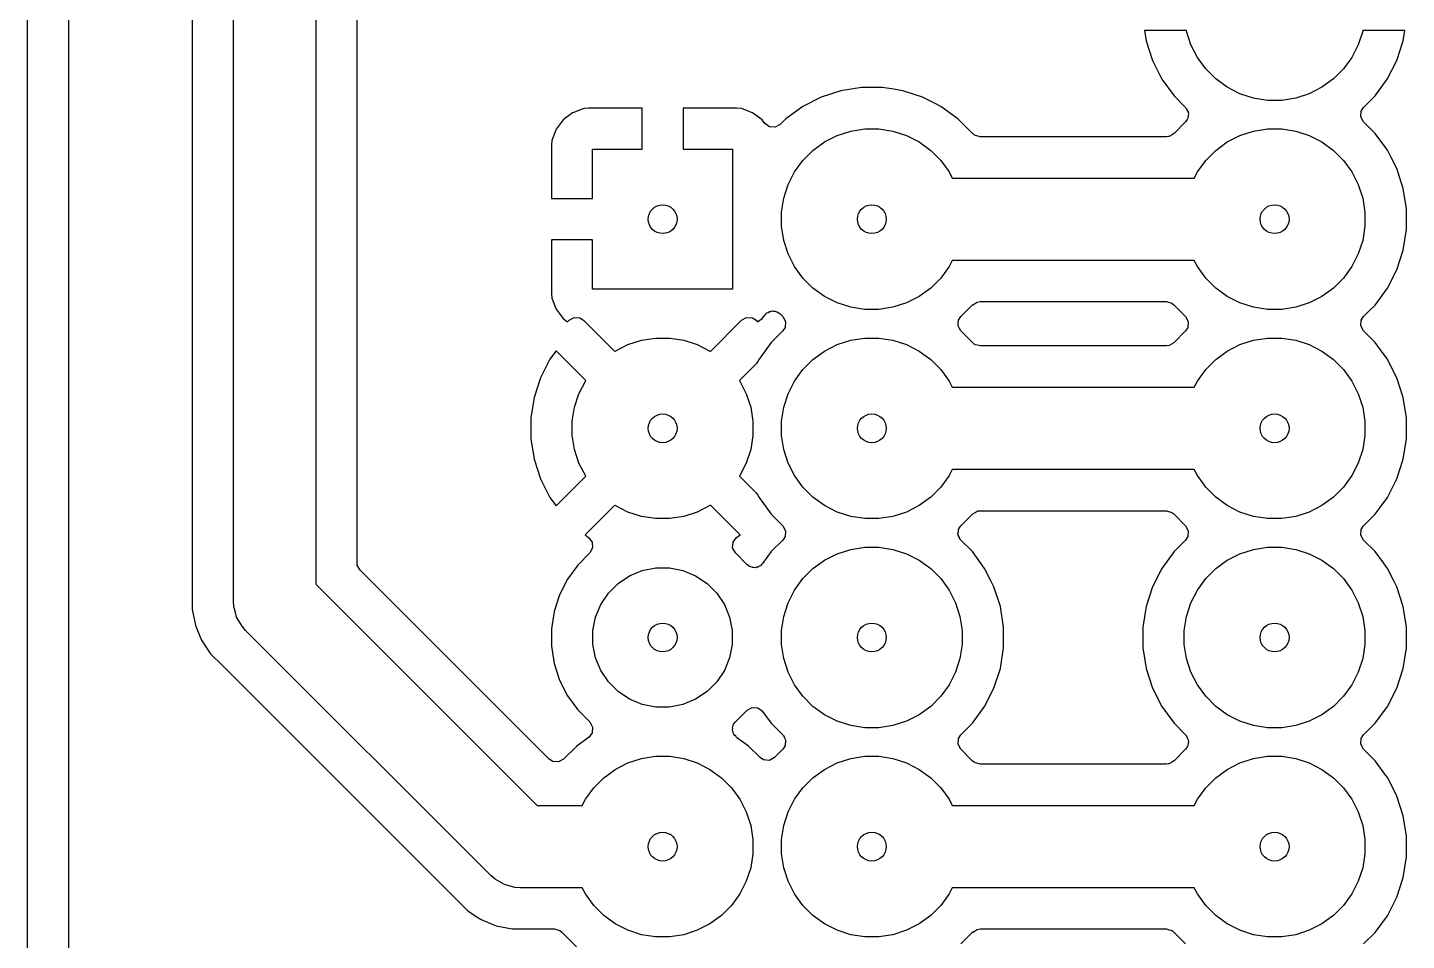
# Model space of a CAD drawing. Extents: x 130 to 194, y -123.2 to -60.
# Drawn here: x 130 to 146.74, y -94.87 to -83.78 of the extents above; entities that cross this region are included whole.
import ezdxf

# ---------------------------------------------------------------- set-up
doc = ezdxf.new("R2010")
doc.units = 0
doc.layers.add('BLACK', color=7, linetype='CONTINUOUS')

msp = doc.modelspace()

# ---------------------------------------------------------------- linework, layer by layer
at = {"layer": 'BLACK', "linetype": 'CONTINUOUS'}
for p, q in [((130, -123.25), (130, -60)), ((130.5005, -122.6255), (130.5005, -76.651456)), ((131.9995, -76.651456), (131.9995, -90.848544)), ((132.5, -90.75), (132.5, -76.75)), ((133.5, -76.957106), (133.5, -90.542893)), ((134.0005, -90.284217), (134.0005, -77.215782)), ((144.069318, -83.82), (143.559652, -83.82)), ((143.559652, -83.82), (143.579397, -83.944668)), ((144.070393, -83.82679), (144.069318, -83.82)), ((144.123733, -83.990952), (144.070393, -83.82679)), ((146.209607, -83.82679), (146.156267, -83.990952)), ((146.210682, -83.82), (146.209607, -83.82679)), ((146.720348, -83.82), (146.210682, -83.82)), ((146.700602, -83.944668), (146.720348, -83.82)), ((143.579397, -83.944668), (143.579397, -83.944671)), ((143.579397, -83.944671), (143.657219, -84.184184)), ((144.202096, -84.144748), (144.123733, -83.990952)), ((146.156267, -83.990952), (146.077904, -84.144748)), ((146.62278, -84.184184), (146.700602, -83.944671)), ((146.700602, -83.944671), (146.700602, -83.944668)), ((143.657219, -84.184184), (143.771557, -84.408583)), ((144.303553, -84.284393), (144.202096, -84.144748)), ((146.077904, -84.144748), (145.976447, -84.284393)), ((146.508442, -84.408583), (146.62278, -84.184184)), ((144.425607, -84.406447), (144.303553, -84.284393)), ((145.976447, -84.284393), (145.854393, -84.406447)), ((139.999626, -84.529205), (139.875214, -84.54891)), ((140.124038, -84.5095), (139.999626, -84.529205)), ((140.375962, -84.5095), (140.124038, -84.5095)), ((140.518342, -84.532051), (140.375962, -84.5095)), ((140.624785, -84.54891), (140.518342, -84.532051)), ((143.771557, -84.408583), (143.91959, -84.612331)), ((144.565252, -84.507904), (144.425607, -84.406447)), ((144.719048, -84.586267), (144.565252, -84.507904)), ((145.714748, -84.507904), (145.560952, -84.586267)), ((145.854393, -84.406447), (145.714748, -84.507904)), ((146.360412, -84.612328), (146.508442, -84.408583)), ((139.635616, -84.62676), (139.411151, -84.741132)), ((139.875214, -84.54891), (139.635616, -84.62676)), ((140.864383, -84.62676), (140.624785, -84.54891)), ((141.018747, -84.705413), (140.864383, -84.62676)), ((141.088845, -84.74113), (141.018747, -84.705413)), ((143.91959, -84.612331), (143.91959, -84.612332)), ((143.91959, -84.612332), (144.059223, -84.751965)), ((144.88321, -84.639607), (144.719048, -84.586267)), ((145.053695, -84.666609), (144.88321, -84.639607)), ((145.226305, -84.666609), (145.053695, -84.666609)), ((145.39679, -84.639607), (145.226305, -84.666609)), ((145.560952, -84.586267), (145.39679, -84.639607)), ((146.220776, -84.751964), (146.360412, -84.612328)), ((136.617906, -84.816649), (136.502812, -84.902809)), ((136.617913, -84.816645), (136.617906, -84.816649)), ((136.75262, -84.766403), (136.617913, -84.816645)), ((136.752627, -84.766401), (136.75262, -84.766403)), ((136.812155, -84.76), (136.752627, -84.766401)), ((137.46, -84.76), (136.812155, -84.76)), ((137.46, -85.26), (137.46, -84.76)), ((138.607844, -84.76), (137.96, -84.76)), ((137.96, -84.76), (137.96, -85.26)), ((138.667372, -84.766401), (138.607844, -84.76)), ((138.667379, -84.766403), (138.667372, -84.766401)), ((138.802086, -84.816645), (138.667379, -84.766403)), ((138.802093, -84.816649), (138.802086, -84.816645)), ((138.917187, -84.902809), (138.802093, -84.816649)), ((139.411151, -84.741132), (139.207351, -84.8892)), ((141.088847, -84.741131), (141.088845, -84.74113)), ((141.088848, -84.741132), (141.088847, -84.741131)), ((141.292649, -84.889201), (141.088848, -84.741132)), ((144.059223, -84.751965), (144.063524, -84.759843)), ((144.063524, -84.759843), (144.07072, -84.765216)), ((144.07072, -84.765216), (144.08001, -84.790034)), ((144.08001, -84.790034), (144.092708, -84.813288)), ((144.089614, -84.856548), (144.087724, -84.88298)), ((144.095215, -84.830651), (144.089614, -84.856548)), ((144.092708, -84.813288), (144.092067, -84.822243)), ((144.092067, -84.822243), (144.095215, -84.830651)), ((146.187291, -84.866004), (146.192275, -84.796312)), ((146.220776, -84.927327), (146.187291, -84.866004)), ((146.192275, -84.796312), (146.220776, -84.751964)), ((136.416645, -85.017913), (136.366403, -85.15262)), ((136.416649, -85.017906), (136.416645, -85.017913)), ((136.502809, -84.902812), (136.416649, -85.017906)), ((136.502812, -84.902809), (136.502809, -84.902812)), ((138.949826, -84.946408), (138.917187, -84.902809)), ((139.005758, -84.988277), (138.949826, -84.946408)), ((139.075449, -84.993262), (139.005758, -84.988277)), ((139.136773, -84.959778), (139.075449, -84.993262)), ((139.207351, -84.8892), (139.136773, -84.959778)), ((139.829048, -85.093733), (139.99321, -85.040393)), ((139.99321, -85.040393), (140.163695, -85.013391)), ((140.163695, -85.013391), (140.336305, -85.013391)), ((140.336305, -85.013391), (140.50679, -85.040393)), ((140.50679, -85.040393), (140.670952, -85.093733)), ((141.292654, -84.889205), (141.292649, -84.889201)), ((141.474238, -85.070789), (141.292654, -84.889205)), ((144.059329, -84.927222), (143.919207, -85.067344)), ((144.059489, -84.926971), (144.059329, -84.927222)), ((144.080446, -84.898942), (144.059489, -84.926971)), ((144.081953, -84.89197), (144.080446, -84.898942)), ((144.087724, -84.88298), (144.081953, -84.89197)), ((144.719048, -85.093733), (144.88321, -85.040393)), ((144.88321, -85.040393), (145.053695, -85.013391)), ((145.053695, -85.013391), (145.226305, -85.013391)), ((145.226305, -85.013391), (145.39679, -85.040393)), ((145.39679, -85.040393), (145.560952, -85.093733)), ((146.360794, -85.067345), (146.220776, -84.927327)), ((136.366401, -85.152627), (136.36, -85.212155)), ((136.366403, -85.15262), (136.366401, -85.152627)), ((139.535607, -85.273553), (139.675252, -85.172096)), ((139.675252, -85.172096), (139.829048, -85.093733)), ((140.670952, -85.093733), (140.824748, -85.172096)), ((140.824748, -85.172096), (140.964393, -85.273553)), ((141.47465, -85.070376), (141.474238, -85.070789)), ((141.496923, -85.089815), (141.47465, -85.070376)), ((141.563962, -85.1095), (141.496923, -85.089815)), ((143.826038, -85.1095), (141.563962, -85.1095)), ((143.847759, -85.106297), (143.826038, -85.1095)), ((143.852542, -85.106634), (143.847759, -85.106297)), ((143.855143, -85.105209), (143.852542, -85.106634)), ((143.86182, -85.104225), (143.855143, -85.105209)), ((143.887216, -85.087646), (143.86182, -85.104225)), ((143.913825, -85.073076), (143.887216, -85.087646)), ((143.918305, -85.068584), (143.913825, -85.073076)), ((143.919207, -85.067344), (143.918305, -85.068584)), ((144.425607, -85.273553), (144.565252, -85.172096)), ((144.565252, -85.172096), (144.719048, -85.093733)), ((145.560952, -85.093733), (145.714748, -85.172096)), ((145.714748, -85.172096), (145.854393, -85.273553)), ((146.360798, -85.06735), (146.360794, -85.067345)), ((146.489952, -85.245117), (146.360798, -85.06735)), ((136.36, -85.212155), (136.36, -85.86)), ((136.86, -85.86), (136.86, -85.26)), ((136.86, -85.26), (137.46, -85.26)), ((137.96, -85.26), (138.56, -85.26)), ((138.56, -85.26), (138.56, -86.96)), ((139.413553, -85.395607), (139.535607, -85.273553)), ((140.964393, -85.273553), (141.086447, -85.395607)), ((144.303553, -85.395607), (144.425607, -85.273553)), ((145.854393, -85.273553), (145.976447, -85.395607)), ((146.50887, -85.271155), (146.489952, -85.245117)), ((146.555268, -85.362217), (146.50887, -85.271155)), ((146.623239, -85.495616), (146.555268, -85.362217)), ((139.233733, -85.689048), (139.312096, -85.535252)), ((139.312096, -85.535252), (139.413553, -85.395607)), ((141.086447, -85.395607), (141.187904, -85.535252)), ((141.187904, -85.535252), (141.22599, -85.61)), ((144.16401, -85.61), (144.202096, -85.535252)), ((144.202096, -85.535252), (144.303553, -85.395607)), ((145.976447, -85.395607), (146.077904, -85.535252)), ((146.077904, -85.535252), (146.156267, -85.689048)), ((146.623239, -85.495618), (146.623239, -85.495616)), ((146.623241, -85.495621), (146.623239, -85.495618)), ((146.70109, -85.735215), (146.623241, -85.495621)), ((139.180393, -85.85321), (139.233733, -85.689048)), ((141.22599, -85.61), (144.16401, -85.61)), ((146.156267, -85.689048), (146.209607, -85.85321)), ((136.36, -85.86), (136.86, -85.86)), ((139.153391, -86.023695), (139.180393, -85.85321)), ((146.209607, -85.85321), (146.236609, -86.023695)), ((146.7405, -85.984038), (146.70109, -85.735215)), ((139.153391, -86.196305), (139.153391, -86.023695)), ((146.236609, -86.023695), (146.236609, -86.196305)), ((146.7405, -86.235962), (146.7405, -85.984038)), ((139.180393, -86.36679), (139.153391, -86.196305)), ((146.236609, -86.196305), (146.209607, -86.36679)), ((136.86, -86.36), (136.36, -86.36)), ((136.36, -86.36), (136.36, -87.007844)), ((136.86, -86.96), (136.86, -86.36)), ((139.233733, -86.530952), (139.180393, -86.36679)), ((146.209607, -86.36679), (146.156267, -86.530952)), ((146.70109, -86.484785), (146.7405, -86.235962)), ((139.312096, -86.684748), (139.233733, -86.530952)), ((146.156267, -86.530952), (146.077904, -86.684748)), ((146.623241, -86.724379), (146.70109, -86.484785)), ((139.413553, -86.824393), (139.312096, -86.684748)), ((141.187904, -86.684748), (141.086447, -86.824393)), ((141.22599, -86.61), (141.187904, -86.684748)), ((144.16401, -86.61), (141.22599, -86.61)), ((144.202096, -86.684748), (144.16401, -86.61)), ((144.303553, -86.824393), (144.202096, -86.684748)), ((146.077904, -86.684748), (145.976447, -86.824393)), ((139.535607, -86.946447), (139.413553, -86.824393)), ((141.086447, -86.824393), (140.964393, -86.946447)), ((144.425607, -86.946447), (144.303553, -86.824393)), ((145.976447, -86.824393), (145.854393, -86.946447)), ((146.50887, -86.948845), (146.623241, -86.724379)), ((136.36, -87.007844), (136.366401, -87.067372)), ((138.56, -86.96), (136.86, -86.96)), ((139.675252, -87.047904), (139.535607, -86.946447)), ((139.829048, -87.126267), (139.675252, -87.047904)), ((140.824748, -87.047904), (140.670952, -87.126267)), ((140.964393, -86.946447), (140.824748, -87.047904)), ((144.565252, -87.047904), (144.425607, -86.946447)), ((144.719048, -87.126267), (144.565252, -87.047904)), ((145.714748, -87.047904), (145.560952, -87.126267)), ((145.854393, -86.946447), (145.714748, -87.047904)), ((146.360793, -87.152656), (146.50887, -86.948845)), ((136.366401, -87.067372), (136.366403, -87.067379)), ((136.366403, -87.067379), (136.416645, -87.202086)), ((136.416645, -87.202086), (136.416647, -87.202088)), ((136.416647, -87.202088), (136.502809, -87.317186)), ((139.99321, -87.179607), (139.829048, -87.126267)), ((140.163695, -87.206609), (139.99321, -87.179607)), ((140.336305, -87.206609), (140.163695, -87.206609)), ((140.50679, -87.179607), (140.336305, -87.206609)), ((140.670952, -87.126267), (140.50679, -87.179607)), ((141.33113, -87.292319), (141.474238, -87.149211)), ((141.474238, -87.149211), (141.475312, -87.150285)), ((141.475312, -87.150285), (141.52818, -87.115775)), ((141.52818, -87.115775), (141.563962, -87.1105)), ((141.563962, -87.1105), (143.826038, -87.1105)), ((143.826038, -87.1105), (143.893077, -87.130185)), ((143.893077, -87.130185), (143.915349, -87.149623)), ((143.915349, -87.149623), (143.915762, -87.149211)), ((143.915762, -87.149211), (144.05887, -87.292319)), ((144.88321, -87.179607), (144.719048, -87.126267)), ((145.053695, -87.206609), (144.88321, -87.179607)), ((145.226305, -87.206609), (145.053695, -87.206609)), ((145.39679, -87.179607), (145.226305, -87.206609)), ((145.560952, -87.126267), (145.39679, -87.179607)), ((146.28923, -87.224219), (146.360793, -87.152656)), ((136.502809, -87.317186), (136.50281, -87.317187)), ((136.50281, -87.317187), (136.556231, -87.357178)), ((136.556231, -87.357178), (136.575799, -87.33761)), ((136.575799, -87.33761), (136.637122, -87.304124)), ((136.637122, -87.304124), (136.706813, -87.309108)), ((136.706813, -87.309108), (136.751162, -87.337609)), ((136.751162, -87.337609), (137.129689, -87.716136)), ((138.290309, -87.716136), (138.668836, -87.33761)), ((138.668836, -87.33761), (138.730159, -87.304125)), ((138.730159, -87.304125), (138.799851, -87.309109)), ((138.799851, -87.309109), (138.844198, -87.33761)), ((138.844198, -87.33761), (138.863767, -87.357179)), ((138.863767, -87.357179), (138.91719, -87.317187)), ((138.91719, -87.317187), (138.949825, -87.273593)), ((138.949825, -87.273593), (138.964098, -87.262908)), ((138.964098, -87.262908), (138.974783, -87.248635)), ((138.974783, -87.248635), (138.991485, -87.242405)), ((138.991485, -87.242405), (139.005758, -87.231721)), ((139.005758, -87.231721), (139.023543, -87.230449)), ((139.023543, -87.230449), (139.040248, -87.224219)), ((139.040248, -87.224219), (139.057667, -87.228008)), ((139.057667, -87.228008), (139.07545, -87.226737)), ((139.07545, -87.226737), (139.091099, -87.235281)), ((139.091099, -87.235281), (139.108521, -87.239072)), ((139.108521, -87.239072), (139.13677, -87.260219)), ((139.13677, -87.260219), (139.155752, -87.279201)), ((139.155752, -87.279201), (139.168871, -87.29232)), ((139.168871, -87.29232), (139.202355, -87.353644)), ((139.202355, -87.353644), (139.197369, -87.423335)), ((141.297613, -87.406213), (141.300156, -87.371241)), ((141.300156, -87.371241), (141.302629, -87.336666)), ((141.302629, -87.336666), (141.302676, -87.336592)), ((141.302676, -87.336592), (141.302681, -87.336527)), ((141.302681, -87.336527), (141.30294, -87.33618)), ((141.30294, -87.33618), (141.33113, -87.292319)), ((144.05887, -87.292319), (144.092355, -87.353642)), ((144.092355, -87.353642), (144.087371, -87.423334)), ((146.187645, -87.406358), (146.192629, -87.336666)), ((146.192629, -87.336666), (146.22113, -87.292319)), ((146.22113, -87.292319), (146.28923, -87.224219)), ((139.16887, -87.467681), (139.0292, -87.607351)), ((139.197369, -87.423335), (139.16887, -87.467681)), ((141.29765, -87.406281), (141.297613, -87.406213)), ((141.297645, -87.406358), (141.29765, -87.406281)), ((141.314232, -87.436736), (141.297645, -87.406358)), ((141.331025, -87.467576), (141.314232, -87.436736)), ((141.470793, -87.607344), (141.331025, -87.467576)), ((144.05887, -87.467681), (143.915762, -87.610789)), ((144.087371, -87.423334), (144.05887, -87.467681)), ((146.22113, -87.467681), (146.187645, -87.406358)), ((146.360794, -87.607345), (146.22113, -87.467681)), ((136.415747, -87.709301), (136.341559, -87.811413)), ((136.415748, -87.7093), (136.415747, -87.709301)), ((136.776137, -88.069689), (136.415748, -87.7093)), ((137.129689, -87.716136), (137.135252, -87.712096)), ((137.135252, -87.712096), (137.289048, -87.633733)), ((137.289048, -87.633733), (137.45321, -87.580393)), ((137.45321, -87.580393), (137.623695, -87.553391)), ((137.623695, -87.553391), (137.796305, -87.553391)), ((137.796305, -87.553391), (137.96679, -87.580393)), ((137.96679, -87.580393), (138.130952, -87.633733)), ((138.130952, -87.633733), (138.284748, -87.712096)), ((138.284748, -87.712096), (138.290309, -87.716136)), ((139.0292, -87.607351), (138.881131, -87.811152)), ((139.535607, -87.813553), (139.675252, -87.712096)), ((139.675252, -87.712096), (139.829048, -87.633733)), ((139.829048, -87.633733), (139.99321, -87.580393)), ((139.99321, -87.580393), (140.163695, -87.553391)), ((140.163695, -87.553391), (140.336305, -87.553391)), ((140.336305, -87.553391), (140.50679, -87.580393)), ((140.50679, -87.580393), (140.670952, -87.633733)), ((140.670952, -87.633733), (140.824748, -87.712096)), ((140.824748, -87.712096), (140.964393, -87.813553)), ((141.471691, -87.60858), (141.470793, -87.607344)), ((141.476176, -87.613076), (141.471691, -87.60858)), ((141.496923, -87.629815), (141.476176, -87.613076)), ((141.500071, -87.630739), (141.496923, -87.629815)), ((141.504404, -87.634261), (141.500071, -87.630739)), ((141.534458, -87.640836), (141.504404, -87.634261)), ((141.563962, -87.6495), (141.534458, -87.640836)), ((143.826038, -87.6495), (141.563962, -87.6495)), ((143.86182, -87.644225), (143.826038, -87.6495)), ((143.914687, -87.609714), (143.86182, -87.644225)), ((143.915762, -87.610789), (143.914687, -87.609714)), ((144.425607, -87.813553), (144.565252, -87.712096)), ((144.565252, -87.712096), (144.719048, -87.633733)), ((144.719048, -87.633733), (144.88321, -87.580393)), ((144.88321, -87.580393), (145.053695, -87.553391)), ((145.053695, -87.553391), (145.226305, -87.553391)), ((145.226305, -87.553391), (145.39679, -87.580393)), ((145.39679, -87.580393), (145.560952, -87.633733)), ((145.560952, -87.633733), (145.714748, -87.712096)), ((145.714748, -87.712096), (145.854393, -87.813553)), ((146.360798, -87.60735), (146.360794, -87.607345)), ((146.458964, -87.742465), (146.360798, -87.60735)), ((136.341559, -87.811413), (136.227219, -88.035815)), ((138.845147, -87.868404), (138.643862, -88.069688)), ((138.867948, -87.837023), (138.845147, -87.868404)), ((138.881131, -87.811152), (138.867948, -87.837023)), ((139.413553, -87.935607), (139.535607, -87.813553)), ((140.964393, -87.813553), (141.086447, -87.935607)), ((144.303553, -87.935607), (144.425607, -87.813553)), ((145.854393, -87.813553), (145.976447, -87.935607)), ((146.50887, -87.811155), (146.458964, -87.742465)), ((146.546812, -87.885621), (146.50887, -87.811155)), ((146.623239, -88.035616), (146.546812, -87.885621)), ((136.227219, -88.035815), (136.149397, -88.27533)), ((139.312096, -88.075252), (139.413553, -87.935607)), ((141.086447, -87.935607), (141.187904, -88.075252)), ((144.202096, -88.075252), (144.303553, -87.935607)), ((145.976447, -87.935607), (146.077904, -88.075252)), ((146.623239, -88.035618), (146.623239, -88.035616)), ((146.623241, -88.035621), (146.623239, -88.035618)), ((146.70109, -88.275215), (146.623241, -88.035621)), ((136.693733, -88.229048), (136.772096, -88.075252)), ((136.772096, -88.075252), (136.776137, -88.069689)), ((138.643862, -88.069688), (138.647904, -88.075252)), ((138.647904, -88.075252), (138.726267, -88.229048)), ((139.233733, -88.229048), (139.312096, -88.075252)), ((141.187904, -88.075252), (141.22599, -88.15)), ((141.22599, -88.15), (144.16401, -88.15)), ((144.16401, -88.15), (144.202096, -88.075252)), ((146.077904, -88.075252), (146.156267, -88.229048)), ((136.149397, -88.27533), (136.11, -88.524071)), ((136.640393, -88.39321), (136.693733, -88.229048)), ((138.726267, -88.229048), (138.779607, -88.39321)), ((139.180393, -88.39321), (139.233733, -88.229048)), ((146.156267, -88.229048), (146.209607, -88.39321)), ((146.7405, -88.524038), (146.70109, -88.275215)), ((136.11, -88.524071), (136.11, -88.775928)), ((136.613391, -88.563695), (136.640393, -88.39321)), ((138.779607, -88.39321), (138.806609, -88.563695)), ((139.153391, -88.563695), (139.180393, -88.39321)), ((146.209607, -88.39321), (146.236609, -88.563695)), ((146.7405, -88.775962), (146.7405, -88.524038)), ((136.613391, -88.736305), (136.613391, -88.563695)), ((138.806609, -88.563695), (138.806609, -88.736305)), ((139.153391, -88.736305), (139.153391, -88.563695)), ((146.236609, -88.563695), (146.236609, -88.736305)), ((136.11, -88.775928), (136.149397, -89.024669)), ((136.640393, -88.90679), (136.613391, -88.736305)), ((138.806609, -88.736305), (138.779607, -88.90679)), ((139.180393, -88.90679), (139.153391, -88.736305)), ((146.236609, -88.736305), (146.209607, -88.90679)), ((146.70109, -89.024785), (146.7405, -88.775962)), ((136.149397, -89.024669), (136.227219, -89.264184)), ((136.693733, -89.070952), (136.640393, -88.90679)), ((138.779607, -88.90679), (138.726267, -89.070952)), ((139.233733, -89.070952), (139.180393, -88.90679)), ((146.209607, -88.90679), (146.156267, -89.070952)), ((146.623241, -89.264379), (146.70109, -89.024785)), ((136.772096, -89.224748), (136.693733, -89.070952)), ((136.776136, -89.230309), (136.772096, -89.224748)), ((138.647904, -89.224748), (138.643863, -89.23031)), ((138.726267, -89.070952), (138.647904, -89.224748)), ((139.312096, -89.224748), (139.233733, -89.070952)), ((139.413553, -89.364393), (139.312096, -89.224748)), ((141.187904, -89.224748), (141.086447, -89.364393)), ((141.22599, -89.15), (141.187904, -89.224748)), ((144.16401, -89.15), (141.22599, -89.15)), ((144.202096, -89.224748), (144.16401, -89.15)), ((144.303553, -89.364393), (144.202096, -89.224748)), ((146.077904, -89.224748), (145.976447, -89.364393)), ((146.156267, -89.070952), (146.077904, -89.224748)), ((136.227219, -89.264184), (136.341557, -89.488583)), ((136.415748, -89.590698), (136.776136, -89.230309)), ((138.643863, -89.23031), (138.845147, -89.431594)), ((139.535607, -89.486447), (139.413553, -89.364393)), ((141.086447, -89.364393), (140.964393, -89.486447)), ((144.425607, -89.486447), (144.303553, -89.364393)), ((145.976447, -89.364393), (145.854393, -89.486447)), ((146.50887, -89.488845), (146.623241, -89.264379)), ((136.341557, -89.488583), (136.415748, -89.590697)), ((138.845147, -89.431594), (138.86795, -89.462979)), ((138.86795, -89.462979), (138.88113, -89.488846)), ((138.88113, -89.488846), (139.029201, -89.692649)), ((139.675252, -89.587904), (139.535607, -89.486447)), ((140.964393, -89.486447), (140.824748, -89.587904)), ((144.565252, -89.587904), (144.425607, -89.486447)), ((145.854393, -89.486447), (145.714748, -89.587904)), ((146.360793, -89.692656), (146.50887, -89.488845)), ((136.415748, -89.590697), (136.415748, -89.590698)), ((137.129688, -89.583862), (136.7693, -89.94425)), ((137.135252, -89.587904), (137.129688, -89.583862)), ((137.289048, -89.666267), (137.135252, -89.587904)), ((137.45321, -89.719607), (137.289048, -89.666267)), ((137.623695, -89.746609), (137.45321, -89.719607)), ((137.96679, -89.719607), (137.796305, -89.746609)), ((138.130952, -89.666267), (137.96679, -89.719607)), ((138.284748, -89.587904), (138.130952, -89.666267)), ((138.29031, -89.583862), (138.284748, -89.587904)), ((138.650698, -89.94425), (138.29031, -89.583862)), ((139.029201, -89.692649), (139.029205, -89.692654)), ((139.029205, -89.692654), (139.16887, -89.832319)), ((139.829048, -89.666267), (139.675252, -89.587904)), ((139.99321, -89.719607), (139.829048, -89.666267)), ((140.163695, -89.746609), (139.99321, -89.719607)), ((140.50679, -89.719607), (140.336305, -89.746609)), ((140.670952, -89.666267), (140.50679, -89.719607)), ((140.824748, -89.587904), (140.670952, -89.666267)), ((141.33113, -89.832319), (141.470793, -89.692656)), ((141.470793, -89.692656), (141.471691, -89.691419)), ((141.471691, -89.691419), (141.476176, -89.686924)), ((141.476176, -89.686924), (141.50278, -89.672355)), ((141.50278, -89.672355), (141.52818, -89.655775)), ((141.52818, -89.655775), (141.534856, -89.65479)), ((141.534856, -89.65479), (141.537458, -89.653366)), ((141.537458, -89.653366), (141.54224, -89.653702)), ((141.54224, -89.653702), (141.563962, -89.6505)), ((141.563962, -89.6505), (143.826038, -89.6505)), ((143.826038, -89.6505), (143.893077, -89.670185)), ((143.893077, -89.670185), (143.915349, -89.689623)), ((143.915349, -89.689623), (143.915762, -89.689211)), ((143.915762, -89.689211), (144.05887, -89.832319)), ((144.719048, -89.666267), (144.565252, -89.587904)), ((144.88321, -89.719607), (144.719048, -89.666267)), ((145.053695, -89.746609), (144.88321, -89.719607)), ((145.39679, -89.719607), (145.226305, -89.746609)), ((145.560952, -89.666267), (145.39679, -89.719607)), ((145.714748, -89.587904), (145.560952, -89.666267)), ((146.27631, -89.777139), (146.360793, -89.692656)), ((137.796305, -89.746609), (137.623695, -89.746609)), ((139.16887, -89.832319), (139.202355, -89.893642)), ((139.202355, -89.893642), (139.197371, -89.963334)), ((140.336305, -89.746609), (140.163695, -89.746609)), ((141.300738, -89.903099), (141.302629, -89.876666)), ((141.302629, -89.876666), (141.3084, -89.867673)), ((141.3084, -89.867673), (141.309908, -89.860704)), ((141.309908, -89.860704), (141.330864, -89.832674)), ((141.330864, -89.832674), (141.331025, -89.832424)), ((141.331025, -89.832424), (141.33113, -89.832319)), ((144.05887, -89.832319), (144.092355, -89.893642)), ((144.092355, -89.893642), (144.087371, -89.963334)), ((145.226305, -89.746609), (145.053695, -89.746609)), ((146.187645, -89.946358), (146.192629, -89.876666)), ((146.192629, -89.876666), (146.22113, -89.832319)), ((146.22113, -89.832319), (146.27631, -89.777139)), ((136.7693, -89.94425), (136.769301, -89.944251)), ((136.769301, -89.944251), (136.81202, -89.975288)), ((136.81202, -89.975288), (136.854686, -90.030618)), ((136.854686, -90.030618), (136.860665, -90.100231)), ((138.559698, -90.101964), (138.564682, -90.032272)), ((138.564682, -90.032272), (138.606554, -89.976339)), ((138.606554, -89.976339), (138.607979, -89.975288)), ((138.607979, -89.975288), (138.650697, -89.944251)), ((138.650697, -89.944251), (138.650698, -89.94425)), ((139.16887, -90.007681), (139.029205, -90.147345)), ((139.197371, -89.963334), (139.16887, -90.007681)), ((141.295138, -89.928995), (141.300738, -89.903099)), ((141.298285, -89.937402), (141.295138, -89.928995)), ((141.297645, -89.946358), (141.298285, -89.937402)), ((141.310342, -89.969611), (141.297645, -89.946358)), ((141.319633, -89.99443), (141.310342, -89.969611)), ((141.326828, -89.999802), (141.319633, -89.99443)), ((141.33113, -90.007681), (141.326828, -89.999802)), ((141.470794, -90.147345), (141.33113, -90.007681)), ((144.05887, -90.007681), (143.919205, -90.147345)), ((144.087371, -89.963334), (144.05887, -90.007681)), ((146.22113, -90.007681), (146.187645, -89.946358)), ((146.360794, -90.147345), (146.22113, -90.007681)), ((136.826817, -90.163287), (136.679889, -90.310215)), ((136.82806, -90.162026), (136.826817, -90.163287)), ((136.860665, -90.100231), (136.82806, -90.162026)), ((138.593183, -90.163287), (138.559698, -90.101964)), ((138.736354, -90.306458), (138.593183, -90.163287)), ((139.029201, -90.14735), (138.924353, -90.291662)), ((139.029205, -90.147345), (139.029201, -90.14735)), ((139.675252, -90.252096), (139.829048, -90.173733)), ((139.829048, -90.173733), (139.99321, -90.120393)), ((139.99321, -90.120393), (140.163695, -90.093391)), ((140.163695, -90.093391), (140.336305, -90.093391)), ((140.336305, -90.093391), (140.50679, -90.120393)), ((140.50679, -90.120393), (140.670952, -90.173733)), ((140.670952, -90.173733), (140.824748, -90.252096)), ((141.470798, -90.14735), (141.470794, -90.147345)), ((141.570237, -90.284217), (141.470798, -90.14735)), ((143.919201, -90.14735), (143.771132, -90.351151)), ((143.919205, -90.147345), (143.919201, -90.14735)), ((144.565252, -90.252096), (144.719048, -90.173733)), ((144.719048, -90.173733), (144.88321, -90.120393)), ((144.88321, -90.120393), (145.053695, -90.093391)), ((145.053695, -90.093391), (145.226305, -90.093391)), ((145.226305, -90.093391), (145.39679, -90.120393)), ((145.39679, -90.120393), (145.560952, -90.173733)), ((145.560952, -90.173733), (145.714748, -90.252096)), ((146.360798, -90.14735), (146.360794, -90.147345)), ((146.460237, -90.284217), (146.360798, -90.14735)), ((134.003334, -90.310575), (134.0005, -90.284217)), ((134.036819, -90.371898), (134.003334, -90.310575)), ((136.333055, -92.668134), (134.036819, -90.371898)), ((136.679889, -90.310215), (136.554951, -90.482179)), ((137.309313, -90.440367), (137.463258, -90.376601)), ((137.463258, -90.376601), (137.626685, -90.344093)), ((137.626685, -90.344093), (137.793315, -90.344093)), ((137.793315, -90.344093), (137.956742, -90.376601)), ((137.956742, -90.376601), (138.110687, -90.440367)), ((138.737615, -90.307701), (138.736354, -90.306458)), ((138.738968, -90.308415), (138.737615, -90.307701)), ((138.764608, -90.327609), (138.738968, -90.308415)), ((138.782876, -90.331583), (138.764608, -90.327609)), ((138.79941, -90.340307), (138.782876, -90.331583)), ((138.816307, -90.338855), (138.79941, -90.340307)), ((138.832881, -90.342461), (138.816307, -90.338855)), ((138.850397, -90.335927), (138.832881, -90.342461)), ((138.869023, -90.334328), (138.850397, -90.335927)), ((138.882454, -90.323971), (138.869023, -90.334328)), ((138.898345, -90.318044), (138.882454, -90.323971)), ((138.909548, -90.303077), (138.898345, -90.318044)), ((138.924353, -90.291662), (138.909548, -90.303077)), ((139.413553, -90.475607), (139.535607, -90.353553)), ((139.535607, -90.353553), (139.675252, -90.252096)), ((140.824748, -90.252096), (140.964393, -90.353553)), ((140.964393, -90.353553), (141.086447, -90.475607)), ((141.61887, -90.351155), (141.570237, -90.284217)), ((141.691747, -90.494184), (141.61887, -90.351155)), ((143.771132, -90.351151), (143.65676, -90.575616)), ((144.303553, -90.475607), (144.425607, -90.353553)), ((144.425607, -90.353553), (144.565252, -90.252096)), ((145.714748, -90.252096), (145.854393, -90.353553)), ((145.854393, -90.353553), (145.976447, -90.475607)), ((146.50887, -90.351155), (146.460237, -90.284217)), ((146.581747, -90.494184), (146.50887, -90.351155)), ((133.5, -90.542893), (136.187107, -93.23)), ((136.554951, -90.482179), (136.458444, -90.671585)), ((137.052941, -90.650766), (137.170766, -90.532941)), ((137.170766, -90.532941), (137.309313, -90.440367)), ((138.110687, -90.440367), (138.249234, -90.532941)), ((138.249234, -90.532941), (138.367059, -90.650766)), ((139.312096, -90.615252), (139.413553, -90.475607)), ((141.086447, -90.475607), (141.187904, -90.615252)), ((141.733239, -90.575616), (141.691747, -90.494184)), ((144.202096, -90.615252), (144.303553, -90.475607)), ((145.976447, -90.475607), (146.077904, -90.615252)), ((146.623239, -90.575616), (146.581747, -90.494184)), ((136.458444, -90.671585), (136.392753, -90.87376)), ((136.960367, -90.789313), (137.052941, -90.650766)), ((138.367059, -90.650766), (138.459633, -90.789313)), ((139.233733, -90.769048), (139.312096, -90.615252)), ((141.187904, -90.615252), (141.266267, -90.769048)), ((141.733239, -90.575618), (141.733239, -90.575616)), ((141.733241, -90.575621), (141.733239, -90.575618)), ((141.81109, -90.815215), (141.733241, -90.575621)), ((143.65676, -90.575616), (143.57891, -90.815214)), ((144.123733, -90.769048), (144.202096, -90.615252)), ((146.077904, -90.615252), (146.156267, -90.769048)), ((146.623239, -90.575618), (146.623239, -90.575616)), ((146.623241, -90.575621), (146.623239, -90.575618)), ((146.70109, -90.815215), (146.623241, -90.575621)), ((131.9995, -90.848544), (132.037947, -91.041828)), ((132.504277, -90.815247), (132.5, -90.75)), ((132.504277, -90.815263), (132.504277, -90.815247)), ((132.523129, -90.885619), (132.504277, -90.815263)), ((132.53806, -90.941342), (132.523129, -90.885619)), ((136.392753, -90.87376), (136.3595, -91.083713)), ((136.896601, -90.943258), (136.960367, -90.789313)), ((138.459633, -90.789313), (138.523399, -90.943258)), ((139.180393, -90.93321), (139.233733, -90.769048)), ((141.266267, -90.769048), (141.319607, -90.93321)), ((141.8505, -91.064038), (141.81109, -90.815215)), ((143.57891, -90.815214), (143.5395, -91.064038)), ((144.070393, -90.93321), (144.123733, -90.769048)), ((146.156267, -90.769048), (146.209607, -90.93321)), ((146.7405, -91.064038), (146.70109, -90.815215)), ((132.037947, -91.041828), (132.03795, -91.04184)), ((132.03795, -91.04184), (132.055295, -91.083713)), ((132.603323, -91.054381), (132.53806, -90.941342)), ((132.603338, -91.054396), (132.603323, -91.054381)), ((132.646447, -91.103553), (132.603338, -91.054396)), ((136.864093, -91.106685), (136.896601, -90.943258)), ((138.523399, -90.943258), (138.555907, -91.106685)), ((139.153391, -91.103695), (139.180393, -90.93321)), ((141.319607, -90.93321), (141.346609, -91.103695)), ((141.8505, -91.315962), (141.8505, -91.064038)), ((143.5395, -91.064038), (143.5395, -91.315961)), ((144.043391, -91.103695), (144.070393, -90.93321)), ((146.209607, -90.93321), (146.236609, -91.103695)), ((146.7405, -91.315962), (146.7405, -91.064038)), ((132.055295, -91.083713), (132.113366, -91.223911)), ((132.113366, -91.223911), (132.113371, -91.22392)), ((132.113371, -91.22392), (132.222859, -91.38778)), ((135.626446, -94.083553), (132.646447, -91.103553)), ((136.3595, -91.083713), (136.3595, -91.296286)), ((136.864093, -91.273315), (136.864093, -91.106685)), ((138.555907, -91.106685), (138.555907, -91.273315)), ((139.153391, -91.276305), (139.153391, -91.103695)), ((141.346609, -91.103695), (141.346609, -91.276305)), ((144.043391, -91.276305), (144.043391, -91.103695)), ((146.236609, -91.103695), (146.236609, -91.276305)), ((132.222859, -91.38778), (132.22286, -91.387781)), ((132.22286, -91.387781), (132.222861, -91.387782)), ((132.222861, -91.387782), (132.362218, -91.527139)), ((136.3595, -91.296286), (136.392753, -91.506239)), ((136.896601, -91.436742), (136.864093, -91.273315)), ((138.555907, -91.273315), (138.523399, -91.436742)), ((139.180393, -91.44679), (139.153391, -91.276305)), ((141.346609, -91.276305), (141.319607, -91.44679)), ((141.81109, -91.564785), (141.8505, -91.315962)), ((143.5395, -91.315961), (143.57891, -91.564785)), ((144.070393, -91.44679), (144.043391, -91.276305)), ((146.236609, -91.276305), (146.209607, -91.44679)), ((146.70109, -91.564785), (146.7405, -91.315962)), ((132.362218, -91.527139), (132.362219, -91.527139)), ((132.362219, -91.527139), (132.369286, -91.534206)), ((132.369286, -91.534206), (132.369285, -91.534206)), ((132.369285, -91.534206), (132.369288, -91.534208)), ((132.369288, -91.534208), (135.20286, -94.367781)), ((136.392753, -91.506239), (136.458444, -91.708414)), ((136.960367, -91.590687), (136.896601, -91.436742)), ((138.523399, -91.436742), (138.459633, -91.590687)), ((139.233733, -91.610952), (139.180393, -91.44679)), ((141.319607, -91.44679), (141.266267, -91.610952)), ((141.733241, -91.804379), (141.81109, -91.564785)), ((143.57891, -91.564785), (143.65676, -91.804383)), ((144.123733, -91.610952), (144.070393, -91.44679)), ((146.209607, -91.44679), (146.156267, -91.610952)), ((146.623241, -91.804379), (146.70109, -91.564785)), ((136.458444, -91.708414), (136.554951, -91.89782)), ((137.052941, -91.729234), (136.960367, -91.590687)), ((137.170766, -91.847059), (137.052941, -91.729234)), ((138.367059, -91.729234), (138.249234, -91.847059)), ((138.459633, -91.590687), (138.367059, -91.729234)), ((139.312096, -91.764748), (139.233733, -91.610952)), ((141.266267, -91.610952), (141.187904, -91.764748)), ((144.202096, -91.764748), (144.123733, -91.610952)), ((146.156267, -91.610952), (146.077904, -91.764748)), ((136.554951, -91.89782), (136.67989, -92.069786)), ((137.309313, -91.939633), (137.170766, -91.847059)), ((138.249234, -91.847059), (138.110687, -91.939633)), ((139.413553, -91.904393), (139.312096, -91.764748)), ((139.535607, -92.026447), (139.413553, -91.904393)), ((141.086447, -91.904393), (140.964393, -92.026447)), ((141.187904, -91.764748), (141.086447, -91.904393)), ((141.61887, -92.028845), (141.733241, -91.804379)), ((143.65676, -91.804383), (143.771132, -92.028848)), ((144.303553, -91.904393), (144.202096, -91.764748)), ((144.425607, -92.026447), (144.303553, -91.904393)), ((145.976447, -91.904393), (145.854393, -92.026447)), ((146.077904, -91.764748), (145.976447, -91.904393)), ((146.50887, -92.028845), (146.623241, -91.804379)), ((136.67989, -92.069786), (136.826458, -92.216354)), ((137.463258, -92.003399), (137.309313, -91.939633)), ((137.626685, -92.035907), (137.463258, -92.003399)), ((137.793315, -92.035907), (137.626685, -92.035907)), ((137.956742, -92.003399), (137.793315, -92.035907)), ((138.110687, -91.939633), (137.956742, -92.003399)), ((138.736356, -92.073539), (138.797677, -92.040056)), ((138.797677, -92.040056), (138.867369, -92.04504)), ((138.867369, -92.04504), (138.923302, -92.086912)), ((139.675252, -92.127904), (139.535607, -92.026447)), ((140.964393, -92.026447), (140.824748, -92.127904)), ((141.470793, -92.232656), (141.61887, -92.028845)), ((143.771132, -92.028848), (143.919201, -92.232649)), ((144.565252, -92.127904), (144.425607, -92.026447)), ((145.854393, -92.026447), (145.714748, -92.127904)), ((146.360793, -92.232656), (146.50887, -92.028845)), ((136.826458, -92.216354), (136.859943, -92.277677)), ((138.57239, -92.244608), (138.59158, -92.218972)), ((138.59158, -92.218972), (138.592297, -92.217615)), ((138.592297, -92.217615), (138.593467, -92.216428)), ((138.593467, -92.216428), (138.736356, -92.073539)), ((138.923302, -92.086912), (138.924353, -92.088337)), ((138.924353, -92.088337), (139.029201, -92.232649)), ((139.029201, -92.232649), (139.029205, -92.232654)), ((139.029205, -92.232654), (139.16887, -92.372319)), ((139.829048, -92.206267), (139.675252, -92.127904)), ((139.99321, -92.259607), (139.829048, -92.206267)), ((140.670952, -92.206267), (140.50679, -92.259607)), ((140.824748, -92.127904), (140.670952, -92.206267)), ((141.390568, -92.312881), (141.470793, -92.232656)), ((143.919201, -92.232649), (143.919205, -92.232654)), ((143.919205, -92.232654), (144.05887, -92.372319)), ((144.719048, -92.206267), (144.565252, -92.127904)), ((144.88321, -92.259607), (144.719048, -92.206267)), ((145.560952, -92.206267), (145.39679, -92.259607)), ((145.714748, -92.127904), (145.560952, -92.206267)), ((146.280568, -92.312881), (146.360793, -92.232656)), ((136.811662, -92.404353), (136.66735, -92.509201)), ((136.813087, -92.403302), (136.811662, -92.404353)), ((136.854959, -92.347369), (136.813087, -92.403302)), ((136.859943, -92.277677), (136.854959, -92.347369)), ((138.557538, -92.312881), (138.561143, -92.296307)), ((138.564071, -92.330396), (138.557538, -92.312881)), ((138.559692, -92.27941), (138.568416, -92.262875)), ((138.561143, -92.296307), (138.559692, -92.27941)), ((138.565671, -92.349024), (138.564071, -92.330396)), ((138.576028, -92.362455), (138.565671, -92.349024)), ((138.568416, -92.262875), (138.57239, -92.244608)), ((138.581955, -92.378345), (138.576028, -92.362455)), ((138.59692, -92.389548), (138.581955, -92.378345)), ((138.608337, -92.404353), (138.59692, -92.389548)), ((138.752649, -92.509201), (138.608337, -92.404353)), ((139.16887, -92.372319), (139.173208, -92.380264)), ((139.173208, -92.380264), (139.180456, -92.38569)), ((139.180456, -92.38569), (139.18969, -92.410449)), ((140.163695, -92.286609), (139.99321, -92.259607)), ((140.336305, -92.286609), (140.163695, -92.286609)), ((140.50679, -92.259607), (140.336305, -92.286609)), ((141.302629, -92.416666), (141.33113, -92.372319)), ((141.33113, -92.372319), (141.390568, -92.312881)), ((144.05887, -92.372319), (144.063171, -92.380197)), ((144.063171, -92.380197), (144.070367, -92.38557)), ((144.070367, -92.38557), (144.079657, -92.410388)), ((145.053695, -92.286609), (144.88321, -92.259607)), ((145.226305, -92.286609), (145.053695, -92.286609)), ((145.39679, -92.259607), (145.226305, -92.286609)), ((146.192629, -92.416666), (146.22113, -92.372319)), ((146.22113, -92.372319), (146.280568, -92.312881)), ((136.667345, -92.509205), (136.508417, -92.668134)), ((136.66735, -92.509201), (136.667345, -92.509205)), ((138.752654, -92.509205), (138.752649, -92.509201)), ((138.892319, -92.64887), (138.752654, -92.509205)), ((139.16887, -92.547681), (139.067681, -92.64887)), ((139.190021, -92.519427), (139.16887, -92.547681)), ((139.18969, -92.410449), (139.202355, -92.433642)), ((139.191552, -92.512387), (139.190021, -92.519427)), ((139.197371, -92.503334), (139.191552, -92.512387)), ((139.199256, -92.476974), (139.197371, -92.503334)), ((139.204873, -92.451154), (139.199256, -92.476974)), ((139.202355, -92.433642), (139.201709, -92.442671)), ((139.201709, -92.442671), (139.204873, -92.451154)), ((141.297645, -92.486358), (141.302629, -92.416666)), ((141.33113, -92.547681), (141.297645, -92.486358)), ((141.474238, -92.690789), (141.33113, -92.547681)), ((144.058975, -92.547576), (143.919207, -92.687344)), ((144.059135, -92.547325), (144.058975, -92.547576)), ((144.080092, -92.519296), (144.059135, -92.547325)), ((144.079657, -92.410388), (144.092355, -92.433642)), ((144.081599, -92.512326), (144.080092, -92.519296)), ((144.087371, -92.503334), (144.081599, -92.512326)), ((144.089261, -92.4769), (144.087371, -92.503334)), ((144.094862, -92.451005), (144.089261, -92.4769)), ((144.092355, -92.433642), (144.091714, -92.442597)), ((144.091714, -92.442597), (144.094862, -92.451005)), ((146.187645, -92.486358), (146.192629, -92.416666)), ((146.22113, -92.547681), (146.187645, -92.486358)), ((146.360794, -92.687345), (146.22113, -92.547681)), ((136.377402, -92.696635), (136.333055, -92.668134)), ((136.447094, -92.701619), (136.377402, -92.696635)), ((136.508417, -92.668134), (136.447094, -92.701619)), ((137.135252, -92.792096), (137.289048, -92.713733)), ((137.289048, -92.713733), (137.45321, -92.660393)), ((137.45321, -92.660393), (137.623695, -92.633391)), ((137.623695, -92.633391), (137.796305, -92.633391)), ((137.796305, -92.633391), (137.96679, -92.660393)), ((137.96679, -92.660393), (138.130952, -92.713733)), ((138.130952, -92.713733), (138.284748, -92.792096)), ((138.936666, -92.677371), (138.892319, -92.64887)), ((139.006358, -92.682355), (138.936666, -92.677371)), ((139.067681, -92.64887), (139.006358, -92.682355)), ((139.675252, -92.792096), (139.829048, -92.713733)), ((139.829048, -92.713733), (139.99321, -92.660393)), ((139.99321, -92.660393), (140.163695, -92.633391)), ((140.163695, -92.633391), (140.336305, -92.633391)), ((140.336305, -92.633391), (140.50679, -92.660393)), ((140.50679, -92.660393), (140.670952, -92.713733)), ((140.670952, -92.713733), (140.824748, -92.792096)), ((141.47465, -92.690376), (141.474238, -92.690789)), ((141.496923, -92.709815), (141.47465, -92.690376)), ((141.563962, -92.7295), (141.496923, -92.709815)), ((143.826038, -92.7295), (141.563962, -92.7295)), ((143.847759, -92.726297), (143.826038, -92.7295)), ((143.852542, -92.726634), (143.847759, -92.726297)), ((143.855143, -92.725209), (143.852542, -92.726634)), ((143.86182, -92.724225), (143.855143, -92.725209)), ((143.887219, -92.707644), (143.86182, -92.724225)), ((143.913824, -92.693076), (143.887219, -92.707644)), ((143.918308, -92.68858), (143.913824, -92.693076)), ((143.919207, -92.687344), (143.918308, -92.68858)), ((144.565252, -92.792096), (144.719048, -92.713733)), ((144.719048, -92.713733), (144.88321, -92.660393)), ((144.88321, -92.660393), (145.053695, -92.633391)), ((145.053695, -92.633391), (145.226305, -92.633391)), ((145.226305, -92.633391), (145.39679, -92.660393)), ((145.39679, -92.660393), (145.560952, -92.713733)), ((145.560952, -92.713733), (145.714748, -92.792096)), ((146.360798, -92.68735), (146.360794, -92.687345)), ((146.489952, -92.865117), (146.360798, -92.68735)), ((136.873553, -93.015607), (136.995607, -92.893553)), ((136.995607, -92.893553), (137.135252, -92.792096)), ((138.284748, -92.792096), (138.424393, -92.893553)), ((138.424393, -92.893553), (138.546447, -93.015607)), ((139.413553, -93.015607), (139.535607, -92.893553)), ((139.535607, -92.893553), (139.675252, -92.792096)), ((140.824748, -92.792096), (140.964393, -92.893553)), ((140.964393, -92.893553), (141.086447, -93.015607)), ((144.303553, -93.015607), (144.425607, -92.893553)), ((144.425607, -92.893553), (144.565252, -92.792096)), ((145.714748, -92.792096), (145.854393, -92.893553)), ((145.854393, -92.893553), (145.976447, -93.015607)), ((146.50887, -92.891155), (146.489952, -92.865117)), ((146.581747, -93.034184), (146.50887, -92.891155)), ((136.772096, -93.155252), (136.873553, -93.015607)), ((138.546447, -93.015607), (138.647904, -93.155252)), ((139.312096, -93.155252), (139.413553, -93.015607)), ((141.086447, -93.015607), (141.187904, -93.155252)), ((144.202096, -93.155252), (144.303553, -93.015607)), ((145.976447, -93.015607), (146.077904, -93.155252)), ((146.623239, -93.115616), (146.581747, -93.034184)), ((136.187107, -93.23), (136.73401, -93.23)), ((136.73401, -93.23), (136.772096, -93.155252)), ((138.647904, -93.155252), (138.726267, -93.309048)), ((139.233733, -93.309048), (139.312096, -93.155252)), ((141.187904, -93.155252), (141.22599, -93.23)), ((141.22599, -93.23), (144.16401, -93.23)), ((144.16401, -93.23), (144.202096, -93.155252)), ((146.077904, -93.155252), (146.156267, -93.309048)), ((146.623239, -93.115618), (146.623239, -93.115616)), ((146.623241, -93.115621), (146.623239, -93.115618)), ((146.70109, -93.355215), (146.623241, -93.115621)), ((138.726267, -93.309048), (138.779607, -93.47321)), ((139.180393, -93.47321), (139.233733, -93.309048)), ((146.156267, -93.309048), (146.209607, -93.47321)), ((146.7405, -93.604038), (146.70109, -93.355215)), ((138.779607, -93.47321), (138.806609, -93.643695)), ((139.153391, -93.643695), (139.180393, -93.47321)), ((146.209607, -93.47321), (146.236609, -93.643695)), ((138.806609, -93.643695), (138.806609, -93.816305)), ((139.153391, -93.816305), (139.153391, -93.643695)), ((146.236609, -93.643695), (146.236609, -93.816305)), ((146.7405, -93.855962), (146.7405, -93.604038)), ((138.806609, -93.816305), (138.779607, -93.98679)), ((139.180393, -93.98679), (139.153391, -93.816305)), ((146.236609, -93.816305), (146.209607, -93.98679)), ((146.70109, -94.104785), (146.7405, -93.855962)), ((138.779607, -93.98679), (138.726267, -94.150952)), ((139.233733, -94.150952), (139.180393, -93.98679)), ((146.209607, -93.98679), (146.156267, -94.150952)), ((135.67561, -94.126668), (135.626446, -94.083553)), ((135.675619, -94.126677), (135.67561, -94.126668)), ((135.788658, -94.19194), (135.675619, -94.126677)), ((135.914737, -94.225723), (135.788658, -94.19194)), ((135.914752, -94.225723), (135.914737, -94.225723)), ((135.98, -94.23), (135.914752, -94.225723)), ((136.73401, -94.23), (135.98, -94.23)), ((136.772096, -94.304748), (136.73401, -94.23)), ((138.726267, -94.150952), (138.647904, -94.304748)), ((139.312096, -94.304748), (139.233733, -94.150952)), ((141.22599, -94.23), (141.187904, -94.304748)), ((144.16401, -94.23), (141.22599, -94.23)), ((144.202096, -94.304748), (144.16401, -94.23)), ((146.156267, -94.150952), (146.077904, -94.304748)), ((146.623241, -94.344379), (146.70109, -94.104785)), ((135.20286, -94.367781), (135.202861, -94.367782)), ((135.202861, -94.367782), (135.342218, -94.507139)), ((136.873553, -94.444393), (136.772096, -94.304748)), ((138.647904, -94.304748), (138.546447, -94.444393)), ((139.413553, -94.444393), (139.312096, -94.304748)), ((141.187904, -94.304748), (141.086447, -94.444393)), ((144.303553, -94.444393), (144.202096, -94.304748)), ((146.077904, -94.304748), (145.976447, -94.444393)), ((146.50887, -94.568845), (146.623241, -94.344379)), ((135.342218, -94.507139), (135.342219, -94.50714)), ((135.342219, -94.50714), (135.434572, -94.568848)), ((135.434572, -94.568848), (135.506086, -94.616632)), ((136.995607, -94.566447), (136.873553, -94.444393)), ((137.135252, -94.667904), (136.995607, -94.566447)), ((138.424393, -94.566447), (138.284748, -94.667904)), ((138.546447, -94.444393), (138.424393, -94.566447)), ((139.535607, -94.566447), (139.413553, -94.444393)), ((139.675252, -94.667904), (139.535607, -94.566447)), ((140.964393, -94.566447), (140.824748, -94.667904)), ((141.086447, -94.444393), (140.964393, -94.566447)), ((144.425607, -94.566447), (144.303553, -94.444393)), ((144.565252, -94.667904), (144.425607, -94.566447)), ((145.854393, -94.566447), (145.714748, -94.667904)), ((145.976447, -94.444393), (145.854393, -94.566447)), ((146.360793, -94.772656), (146.50887, -94.568845)), ((135.506086, -94.616632), (135.612745, -94.660811)), ((135.612745, -94.660811), (135.688164, -94.692051)), ((135.688164, -94.692051), (135.881454, -94.730499)), ((135.881454, -94.730499), (135.881457, -94.7305)), ((135.881457, -94.7305), (135.881459, -94.7305)), ((135.881459, -94.7305), (136.07854, -94.7305)), ((136.07854, -94.7305), (136.396038, -94.7305)), ((136.396038, -94.7305), (136.463077, -94.750185)), ((136.463077, -94.750185), (136.485349, -94.769623)), ((137.289048, -94.746267), (137.135252, -94.667904)), ((137.45321, -94.799607), (137.289048, -94.746267)), ((138.130952, -94.746267), (137.96679, -94.799607)), ((138.284748, -94.667904), (138.130952, -94.746267)), ((139.829048, -94.746267), (139.675252, -94.667904)), ((139.99321, -94.799607), (139.829048, -94.746267)), ((140.670952, -94.746267), (140.50679, -94.799607)), ((140.824748, -94.667904), (140.670952, -94.746267)), ((141.475312, -94.770285), (141.52818, -94.735775)), ((141.52818, -94.735775), (141.563962, -94.7305)), ((141.563962, -94.7305), (143.826038, -94.7305)), ((143.826038, -94.7305), (143.855541, -94.739163)), ((143.855541, -94.739163), (143.885596, -94.745739)), ((143.885596, -94.745739), (143.890519, -94.749434)), ((143.890519, -94.749434), (143.893077, -94.750185)), ((143.893077, -94.750185), (143.902635, -94.758527)), ((144.719048, -94.746267), (144.565252, -94.667904)), ((144.88321, -94.799607), (144.719048, -94.746267)), ((145.560952, -94.746267), (145.39679, -94.799607)), ((145.714748, -94.667904), (145.560952, -94.746267)), ((136.485349, -94.769623), (136.485762, -94.769211)), ((136.485762, -94.769211), (136.664225, -94.947674)), ((137.623695, -94.826609), (137.45321, -94.799607)), ((137.796305, -94.826609), (137.623695, -94.826609)), ((137.96679, -94.799607), (137.796305, -94.826609)), ((140.163695, -94.826609), (139.99321, -94.799607)), ((140.336305, -94.826609), (140.163695, -94.826609)), ((140.50679, -94.799607), (140.336305, -94.826609)), ((141.33113, -94.912319), (141.474238, -94.769211)), ((141.474238, -94.769211), (141.475312, -94.770285)), ((143.902635, -94.758527), (143.913824, -94.766924)), ((143.913824, -94.766924), (143.918308, -94.771419)), ((143.918308, -94.771419), (143.919207, -94.772656)), ((143.919207, -94.772656), (144.05887, -94.912319)), ((145.053695, -94.826609), (144.88321, -94.799607)), ((145.226305, -94.826609), (145.053695, -94.826609)), ((145.39679, -94.799607), (145.226305, -94.826609)), ((146.22113, -94.912319), (146.360793, -94.772656))]:
    msp.add_line(p, q, dxfattribs=at)
at = {"layer": 'BLACK'}
for centre in [(137.71, -86.11), (140.25, -86.11), (145.14, -86.11), (137.71, -88.65), (140.25, -88.65), (145.14, -88.65), (137.71, -91.19), (140.25, -91.19), (145.14, -91.19), (137.71, -93.73), (140.25, -93.73), (145.14, -93.73)]:
    msp.add_circle(centre, 0.175, dxfattribs=at)
at = {"layer": 'WHITE'}
for centre in [(137.71, -86.11), (140.25, -86.11), (145.14, -86.11), (137.71, -88.65), (140.25, -88.65), (145.14, -88.65), (137.71, -91.19), (140.25, -91.19), (145.14, -91.19), (137.71, -93.73), (140.25, -93.73), (145.14, -93.73)]:
    msp.add_circle(centre, 0.175, dxfattribs=at)

doc.saveas('drawing.dxf')
